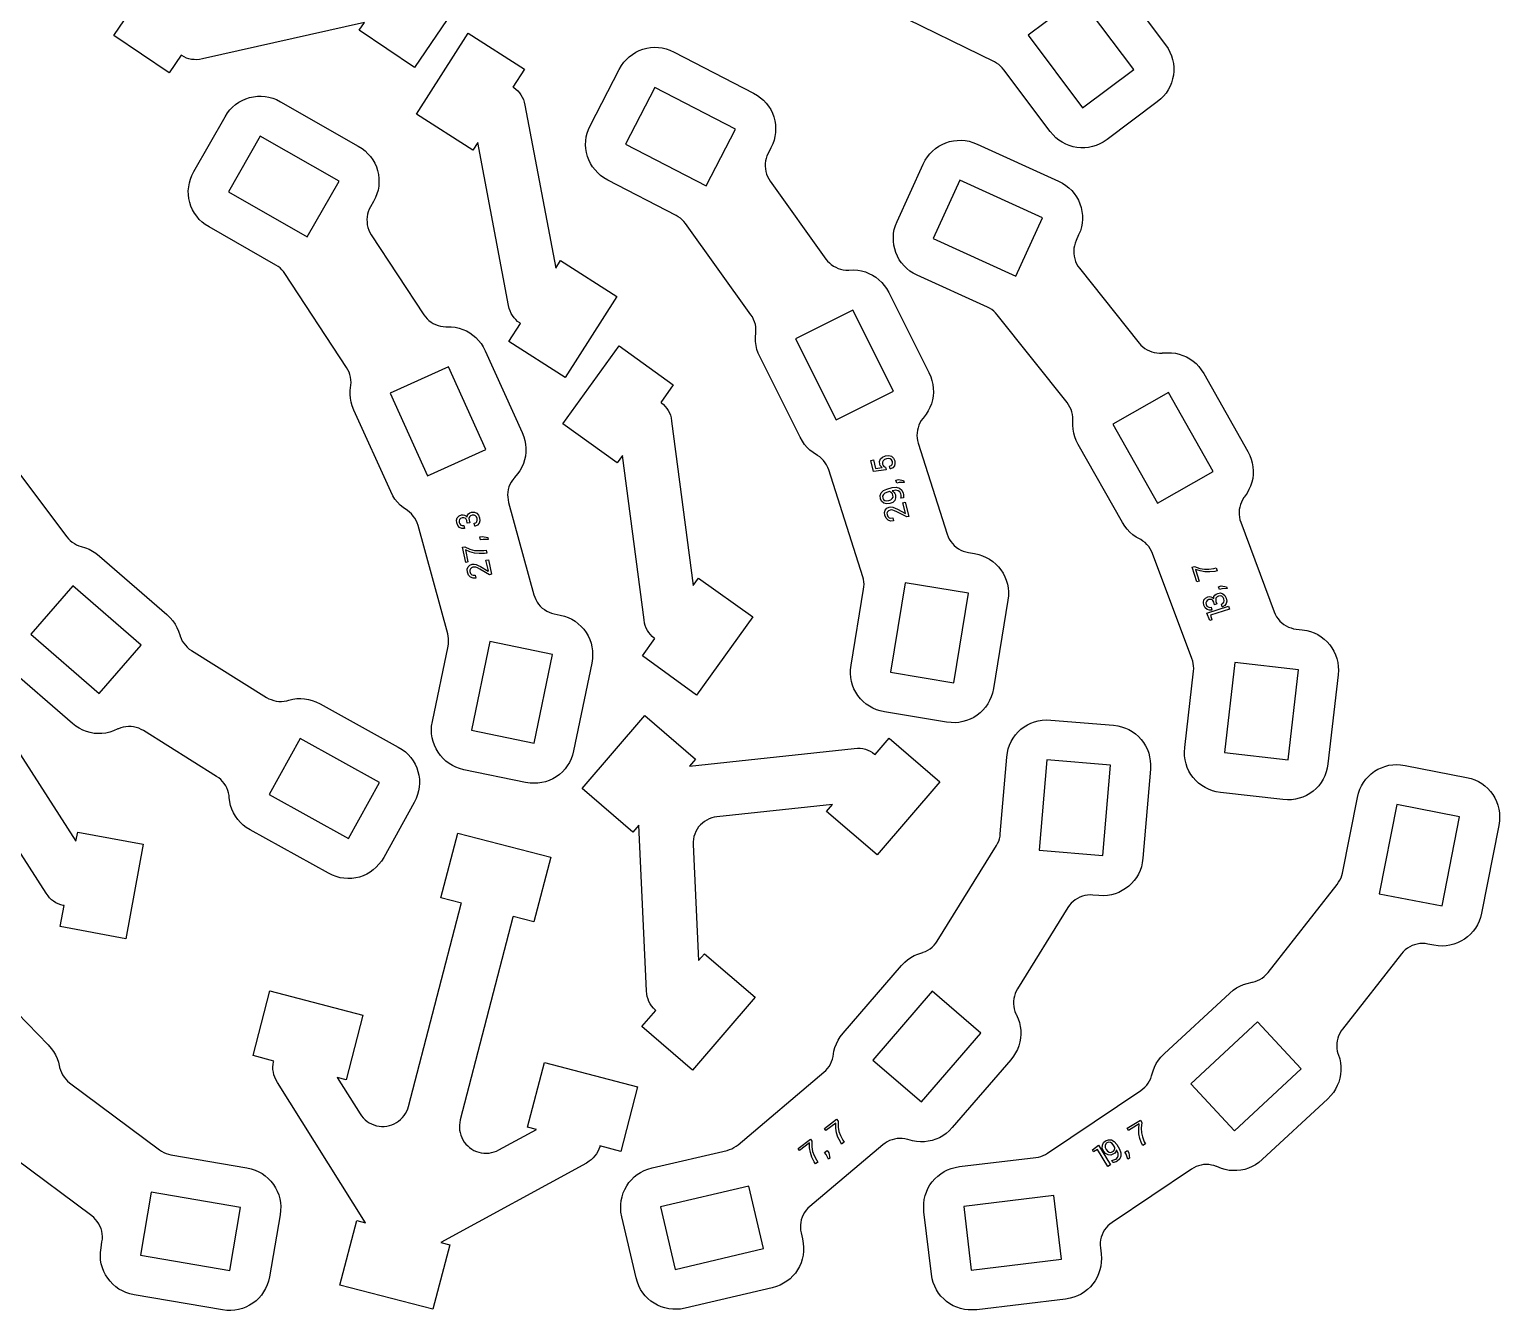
# Model space of a CAD drawing. Header units: millimetres. Extents: x 1 to 270, y 1 to 279.
# Drawn here: x 111.4 to 221.6, y 0.9 to 96.9 of the extents above; entities that cross this region are included whole.
import ezdxf

# ---------------------------------------------------------------- set-up
doc = ezdxf.new("R2010")
doc.units = ezdxf.units.MM

msp = doc.modelspace()

# ---------------------------------------------------------------- linework, layer by layer
at = {"color": 1}
for points in [[(136.16, 96.84), (136.54, 97.41), (124.42, 94.68), (124.18, 94.64), (123.99, 94.62), (123.79, 94.63), (123.59, 94.65), (123.4, 94.69), (123.22, 94.75), (123.04, 94.83), (122.87, 94.93), (122.82, 94.97), (121.92, 93.64), (117.78, 96.43), (121.81, 102.4)], [(192.53, 101.1), (196.55, 95.74), (196.75, 95.45), (196.89, 95.19), (197, 94.92), (197.09, 94.64), (197.15, 94.35), (197.18, 94.06), (197.18, 93.77), (197.15, 93.47), (197.09, 93.18), (197.01, 92.9), (196.9, 92.63), (196.76, 92.37), (196.6, 92.12), (196.42, 91.9), (196.21, 91.69), (195.94, 91.47), (192.18, 88.65), (191.9, 88.45), (191.64, 88.31), (191.37, 88.2), (191.09, 88.11), (190.8, 88.05), (190.51, 88.02), (190.21, 88.02), (189.92, 88.05), (189.63, 88.1), (189.35, 88.19), (189.08, 88.3), (188.82, 88.44), (188.57, 88.6), (188.34, 88.78), (188.13, 88.99), (187.91, 89.25), (184.45, 93.87), (184.33, 94.01), (184.2, 94.14), (184.06, 94.26), (183.9, 94.37), (183.74, 94.46), (176.19, 98.17)], [(144.33, 100.01), (140.3, 94.05), (136.16, 96.84)], [(190.34, 91.02), (194.18, 93.9), (190.1, 99.34), (186.26, 96.46), (190.34, 91.02)], [(151.24, 79.58), (155.46, 76.89), (151.58, 70.82), (147.37, 73.51), (148.23, 74.86), (148.18, 74.9), (148.02, 75.01), (147.88, 75.15), (147.75, 75.29), (147.63, 75.45), (147.54, 75.62), (147.45, 75.8), (147.39, 75.98), (147.33, 76.22), (145.03, 88.43), (144.66, 87.85), (140.45, 90.54), (144.32, 96.61), (148.54, 93.92), (147.67, 92.57), (147.73, 92.53), (147.88, 92.42), (148.03, 92.28), (148.16, 92.14), (148.27, 91.98), (148.37, 91.81), (148.45, 91.63), (148.52, 91.45), (148.57, 91.21), (150.88, 79), (151.24, 79.58)], [(160.48, 82.49), (160.35, 82.63), (160.21, 82.75), (160.06, 82.86), (159.89, 82.96), (154.77, 85.6), (154.48, 85.78), (154.24, 85.95), (154.02, 86.14), (153.82, 86.36), (153.64, 86.59), (153.48, 86.84), (153.35, 87.11), (153.25, 87.38), (153.18, 87.67), (153.13, 87.96), (153.11, 88.25), (153.12, 88.55), (153.16, 88.84), (153.23, 89.12), (153.32, 89.4), (153.47, 89.71), (155.63, 93.89), (155.8, 94.19), (155.97, 94.43), (156.17, 94.65), (156.38, 94.85), (156.62, 95.02), (156.87, 95.18), (157.13, 95.31), (157.41, 95.41), (157.69, 95.49), (157.98, 95.53), (158.28, 95.55), (158.57, 95.54), (158.86, 95.5), (159.15, 95.43), (159.43, 95.34), (159.74, 95.2), (165.69, 92.12), (165.99, 91.94), (166.22, 91.77), (166.45, 91.58), (166.65, 91.36), (166.82, 91.13), (166.98, 90.88), (167.11, 90.61), (167.21, 90.34), (167.29, 90.05), (167.33, 89.76), (167.35, 89.47), (167.34, 89.18), (167.3, 88.88), (167.23, 88.6), (167.14, 88.32), (167, 88.01), (166.79, 87.6), (166.7, 87.42), (166.64, 87.23), (166.59, 87.04), (166.57, 86.84), (166.56, 86.64), (166.58, 86.44), (166.61, 86.24), (166.67, 86.05), (166.74, 85.86), (166.83, 85.69), (166.94, 85.52), (171.12, 79.69), (171.24, 79.54), (171.38, 79.4), (171.52, 79.27), (171.68, 79.16), (171.85, 79.07), (172.03, 78.99), (172.22, 78.93), (172.41, 78.89), (172.6, 78.86), (172.79, 78.86), (172.83, 78.86), (173.2, 78.87), (173.5, 78.85), (173.79, 78.8), (174.07, 78.72), (174.34, 78.61), (174.61, 78.48), (174.86, 78.32), (175.09, 78.14), (175.3, 77.94), (175.49, 77.71), (175.66, 77.47), (175.83, 77.17), (178.83, 71.18), (178.97, 70.87), (179.06, 70.59), (179.13, 70.3), (179.16, 70.01), (179.17, 69.72), (179.15, 69.42), (179.1, 69.13), (179.02, 68.85), (178.91, 68.57), (178.78, 68.31), (178.62, 68.06), (178.39, 67.77), (178.37, 67.74), (178.26, 67.58), (178.16, 67.41), (178.08, 67.24), (178.02, 67.05), (177.97, 66.86), (177.95, 66.67), (177.94, 66.48), (177.95, 66.28), (177.99, 66.09), (178.04, 65.9), (180.21, 59.07), (180.28, 58.88), (180.36, 58.7), (180.47, 58.53), (180.59, 58.37), (180.73, 58.23), (180.88, 58.1), (181.04, 57.98), (181.22, 57.88), (181.4, 57.8), (181.59, 57.74), (181.79, 57.7), (182.24, 57.62), (182.57, 57.55), (182.85, 57.46), (183.12, 57.34), (183.38, 57.2), (183.62, 57.03), (183.84, 56.84), (184.05, 56.63), (184.23, 56.4), (184.39, 56.16), (184.53, 55.89), (184.63, 55.62), (184.71, 55.34), (184.77, 55.05), (184.79, 54.75), (184.79, 54.46), (184.75, 54.12), (183.66, 47.51), (183.59, 47.17), (183.5, 46.89), (183.38, 46.62), (183.24, 46.36), (183.07, 46.12), (182.88, 45.9), (182.67, 45.69), (182.44, 45.51), (182.19, 45.35), (181.93, 45.22), (181.65, 45.11), (181.37, 45.03), (181.08, 44.97), (180.79, 44.95), (180.49, 44.96), (180.15, 44.99), (175.51, 45.76), (175.18, 45.83), (174.9, 45.92), (174.63, 46.04), (174.37, 46.18), (174.13, 46.35), (173.9, 46.54), (173.7, 46.75), (173.52, 46.98), (173.36, 47.23), (173.22, 47.49), (173.12, 47.76), (173.03, 48.05), (172.98, 48.34), (172.96, 48.63), (172.96, 48.92), (173, 49.26), (173.94, 54.95), (173.96, 55.14), (173.97, 55.33), (173.95, 55.51), (173.92, 55.7), (173.87, 55.88), (171.33, 63.9), (171.26, 64.08), (171.17, 64.26), (171.06, 64.43), (170.94, 64.59), (170.81, 64.73), (170.65, 64.87), (170.49, 64.98), (170.15, 65.19), (169.92, 65.37), (169.71, 65.58), (169.52, 65.8), (169.35, 66.04), (169.18, 66.34), (166.18, 72.33), (166.04, 72.64), (165.95, 72.92), (165.88, 73.21), (165.85, 73.5), (165.84, 73.8), (165.87, 74.18), (165.87, 74.2), (165.87, 74.4), (165.86, 74.6), (165.83, 74.79), (165.77, 74.99), (165.7, 75.17), (165.61, 75.35), (165.5, 75.51), (160.6, 82.35), (160.48, 82.49)], [(162.15, 85.17), (164.35, 89.43), (158.31, 92.55), (156.11, 88.29), (162.15, 85.17)], [(142.83, 50.87), (142.85, 51.06), (142.84, 51.25), (142.82, 51.43), (142.78, 51.62), (140.56, 59.73), (140.5, 59.92), (140.42, 60.1), (140.32, 60.27), (140.2, 60.43), (140.07, 60.59), (139.93, 60.72), (139.77, 60.84), (139.44, 61.07), (139.22, 61.26), (139.01, 61.47), (138.83, 61.7), (138.67, 61.95), (138.52, 62.26), (135.76, 68.36), (135.63, 68.68), (135.55, 68.97), (135.5, 69.26), (135.48, 69.55), (135.48, 69.84), (135.53, 70.23), (135.53, 70.25), (135.54, 70.44), (135.53, 70.64), (135.51, 70.84), (135.46, 71.03), (135.4, 71.22), (135.31, 71.4), (135.21, 71.57), (130.59, 78.6), (130.48, 78.75), (130.36, 78.89), (130.22, 79.02), (130.07, 79.14), (129.91, 79.24), (124.91, 82.09), (124.62, 82.28), (124.39, 82.46), (124.17, 82.66), (123.98, 82.89), (123.81, 83.13), (123.67, 83.38), (123.55, 83.65), (123.46, 83.93), (123.4, 84.22), (123.36, 84.51), (123.35, 84.81), (123.38, 85.1), (123.43, 85.39), (123.51, 85.67), (123.61, 85.95), (123.77, 86.25), (126.1, 90.34), (126.28, 90.63), (126.47, 90.86), (126.67, 91.07), (126.89, 91.26), (127.13, 91.43), (127.39, 91.57), (127.66, 91.69), (127.94, 91.78), (128.23, 91.85), (128.52, 91.88), (128.81, 91.89), (129.1, 91.87), (129.39, 91.82), (129.68, 91.74), (129.95, 91.63), (130.26, 91.47), (136.08, 88.15), (136.37, 87.97), (136.6, 87.79), (136.81, 87.58), (137, 87.36), (137.17, 87.12), (137.32, 86.86), (137.44, 86.59), (137.53, 86.31), (137.59, 86.03), (137.63, 85.73), (137.63, 85.44), (137.61, 85.15), (137.56, 84.86), (137.48, 84.57), (137.37, 84.3), (137.22, 83.99), (136.99, 83.6), (136.9, 83.42), (136.83, 83.23), (136.78, 83.04), (136.74, 82.84), (136.73, 82.64), (136.74, 82.44), (136.76, 82.25), (136.81, 82.05), (136.87, 81.86), (136.96, 81.68), (137.06, 81.51), (141, 75.52), (141.11, 75.36), (141.24, 75.21), (141.38, 75.08), (141.54, 74.96), (141.7, 74.86), (141.88, 74.78), (142.06, 74.71), (142.25, 74.66), (142.44, 74.63), (142.64, 74.62), (142.68, 74.62), (143.05, 74.61), (143.34, 74.58), (143.63, 74.51), (143.91, 74.42), (144.18, 74.31), (144.43, 74.16), (144.67, 73.99), (144.9, 73.8), (145.1, 73.59), (145.29, 73.36), (145.44, 73.11), (145.6, 72.81), (148.36, 66.7), (148.48, 66.38), (148.56, 66.1), (148.62, 65.81), (148.64, 65.52), (148.64, 65.22), (148.6, 64.93), (148.54, 64.64), (148.45, 64.36), (148.33, 64.09), (148.19, 63.83), (148.02, 63.59), (147.78, 63.31), (147.75, 63.28), (147.63, 63.13), (147.53, 62.96), (147.44, 62.79), (147.37, 62.61), (147.32, 62.42), (147.29, 62.23), (147.27, 62.03), (147.28, 61.84), (147.3, 61.65), (147.34, 61.46), (149.23, 54.54), (149.3, 54.35), (149.38, 54.17), (149.48, 53.99), (149.59, 53.83), (149.72, 53.68), (149.87, 53.54), (150.03, 53.42), (150.2, 53.31), (150.38, 53.23), (150.56, 53.16), (150.76, 53.11), (151.2, 53.01), (151.54, 52.93), (151.81, 52.83), (152.08, 52.7), (152.33, 52.55), (152.56, 52.37), (152.78, 52.17), (152.98, 51.95), (153.15, 51.71), (153.3, 51.46), (153.42, 51.19), (153.52, 50.91), (153.59, 50.63), (153.63, 50.34), (153.64, 50.04), (153.62, 49.75), (153.57, 49.41), (152.21, 42.85), (152.13, 42.52), (152.02, 42.24), (151.9, 41.97), (151.74, 41.72), (151.57, 41.49), (151.37, 41.27), (151.15, 41.08), (150.91, 40.9), (150.66, 40.75), (150.39, 40.63), (150.11, 40.53), (149.83, 40.46), (149.53, 40.42), (149.24, 40.41), (148.95, 40.43), (148.61, 40.48), (144, 41.43), (143.67, 41.52), (143.39, 41.62), (143.13, 41.75), (142.88, 41.9), (142.64, 42.08), (142.43, 42.28), (142.23, 42.5), (142.06, 42.74), (141.91, 42.99), (141.79, 43.26), (141.69, 43.53), (141.62, 43.82), (141.58, 44.11), (141.57, 44.41), (141.58, 44.7), (141.64, 45.04), (142.81, 50.68), (142.83, 50.87)], [(132.26, 81.35), (134.64, 85.52), (128.73, 88.89), (126.35, 84.72), (132.26, 81.35)], [(196.71, 72.67), (197.01, 72.67), (197.3, 72.63), (197.58, 72.56), (197.86, 72.47), (198.13, 72.35), (198.39, 72.21), (198.63, 72.04), (198.85, 71.85), (199.05, 71.63), (199.24, 71.4), (199.42, 71.11), (202.72, 65.28), (202.88, 64.97), (202.98, 64.7), (203.06, 64.42), (203.11, 64.13), (203.13, 63.83), (203.13, 63.54), (203.09, 63.25), (203.03, 62.96), (202.93, 62.68), (202.81, 62.41), (202.67, 62.16), (202.46, 61.85), (202.43, 61.82), (202.33, 61.66), (202.24, 61.48), (202.17, 61.3), (202.12, 61.11), (202.08, 60.92), (202.07, 60.73), (202.07, 60.54), (202.09, 60.34), (202.13, 60.15), (202.19, 59.97), (204.7, 53.25), (204.78, 53.07), (204.88, 52.89), (204.99, 52.73), (205.12, 52.57), (205.27, 52.44), (205.43, 52.31), (205.6, 52.21), (205.77, 52.12), (205.96, 52.05), (206.15, 51.99), (206.35, 51.96), (206.8, 51.91), (207.14, 51.86), (207.43, 51.78), (207.7, 51.68), (207.97, 51.55), (208.22, 51.39), (208.45, 51.21), (208.67, 51.01), (208.86, 50.79), (209.03, 50.55), (209.18, 50.3), (209.3, 50.03), (209.4, 49.75), (209.46, 49.47), (209.5, 49.17), (209.51, 48.88), (209.49, 48.54), (208.73, 41.88), (208.68, 41.54), (208.6, 41.26), (208.5, 40.98), (208.37, 40.72), (208.22, 40.47), (208.04, 40.23), (207.84, 40.02), (207.62, 39.82), (207.38, 39.65), (207.12, 39.5), (206.85, 39.38), (206.58, 39.29), (206.29, 39.22), (206, 39.18), (205.7, 39.17), (205.36, 39.19), (200.69, 39.72), (200.35, 39.78), (200.07, 39.85), (199.79, 39.96), (199.53, 40.09), (199.28, 40.24), (199.04, 40.42), (198.83, 40.62), (198.63, 40.84), (198.46, 41.08), (198.31, 41.33), (198.19, 41.6), (198.1, 41.88), (198.03, 42.17), (197.99, 42.46), (197.98, 42.75), (198, 43.1), (198.65, 48.82), (198.67, 49.01), (198.66, 49.2), (198.64, 49.39), (198.6, 49.57), (198.54, 49.75), (195.59, 57.62), (195.51, 57.81), (195.42, 57.98), (195.3, 58.15), (195.17, 58.3), (195.03, 58.44), (194.87, 58.56), (194.7, 58.67), (194.35, 58.86), (194.12, 59.03), (193.89, 59.22), (193.69, 59.44), (193.51, 59.67), (193.33, 59.96), (190.02, 65.79), (189.87, 66.1), (189.76, 66.37), (189.68, 66.65), (189.63, 66.94), (189.61, 67.24), (189.62, 67.62), (189.62, 67.64), (189.62, 67.84), (189.59, 68.04), (189.55, 68.23), (189.48, 68.42), (189.4, 68.6), (189.3, 68.77), (189.19, 68.93), (183.95, 75.51), (183.82, 75.65), (183.69, 75.78), (183.54, 75.9), (183.38, 76), (183.21, 76.08), (177.96, 78.47), (177.66, 78.63), (177.41, 78.79), (177.18, 78.97), (176.97, 79.18), (176.78, 79.4), (176.61, 79.64), (176.47, 79.9), (176.36, 80.17), (176.27, 80.45), (176.2, 80.74), (176.17, 81.03), (176.17, 81.32), (176.19, 81.62), (176.24, 81.91), (176.33, 82.19), (176.45, 82.51), (178.4, 86.79), (178.56, 87.09), (178.72, 87.34), (178.9, 87.57), (179.11, 87.78), (179.33, 87.97), (179.57, 88.14), (179.83, 88.28), (180.1, 88.4), (180.38, 88.49), (180.67, 88.55), (180.96, 88.58), (181.25, 88.59), (181.55, 88.56), (181.84, 88.51), (182.12, 88.43), (182.44, 88.3), (188.54, 85.52), (188.84, 85.37), (189.09, 85.21), (189.32, 85.02), (189.53, 84.82), (189.72, 84.59), (189.89, 84.35), (190.03, 84.09), (190.15, 83.82), (190.24, 83.54), (190.3, 83.26), (190.33, 82.96), (190.34, 82.67), (190.31, 82.38), (190.26, 82.09), (190.18, 81.81), (190.05, 81.49), (189.86, 81.07), (189.79, 80.89), (189.73, 80.69), (189.7, 80.5), (189.68, 80.3), (189.69, 80.1), (189.71, 79.9), (189.76, 79.7), (189.82, 79.51), (189.9, 79.33), (190, 79.16), (190.12, 79), (194.59, 73.39), (194.72, 73.24), (194.86, 73.11), (195.01, 72.99), (195.18, 72.89), (195.35, 72.8), (195.53, 72.73), (195.72, 72.68), (195.91, 72.65), (196.11, 72.64), (196.3, 72.64), (196.34, 72.65), (196.71, 72.67)], [(187.34, 82.77), (181.15, 85.59), (179.16, 81.22), (185.35, 78.4), (187.34, 82.77)], [(171.88, 67.64), (176.17, 69.79), (173.13, 75.87), (168.84, 73.72), (171.88, 67.64)], [(161.58, 55.79), (165.64, 52.87), (161.43, 47.02), (157.37, 49.95), (158.31, 51.25), (158.26, 51.28), (158.11, 51.41), (157.97, 51.55), (157.85, 51.7), (157.75, 51.87), (157.66, 52.04), (157.58, 52.23), (157.53, 52.41), (157.49, 52.65), (155.87, 64.97), (155.47, 64.41), (151.41, 67.34), (155.62, 73.18), (159.68, 70.26), (158.74, 68.95), (158.79, 68.92), (158.94, 68.79), (159.08, 68.65), (159.2, 68.5), (159.3, 68.33), (159.39, 68.16), (159.47, 67.98), (159.52, 67.79), (159.56, 67.55), (161.18, 55.23), (161.58, 55.79)], [(141.27, 63.45), (145.64, 65.42), (142.85, 71.62), (138.47, 69.64), (141.27, 63.45)], [(195.96, 61.39), (200.14, 63.76), (196.78, 69.68), (192.61, 67.31), (195.96, 61.39)], [(110.17, 64.29), (114.26, 58.87), (114.38, 58.72), (114.51, 58.59), (114.65, 58.47), (114.81, 58.37), (114.97, 58.28), (115.14, 58.2), (115.32, 58.14), (115.64, 58.05), (115.91, 57.95), (116.17, 57.81), (116.42, 57.66), (116.69, 57.44), (121.75, 53.05), (122, 52.81), (122.19, 52.59), (122.36, 52.34), (122.5, 52.09), (122.62, 51.82), (122.74, 51.45), (122.74, 51.43), (122.82, 51.25), (122.9, 51.07), (123.01, 50.9), (123.13, 50.75), (123.27, 50.6), (123.42, 50.47), (123.59, 50.36), (129.21, 46.85), (129.38, 46.75), (129.56, 46.68), (129.75, 46.62), (129.94, 46.57), (130.13, 46.55), (130.33, 46.55), (130.53, 46.56), (130.72, 46.6), (130.89, 46.65), (131.19, 46.72), (131.48, 46.76), (131.77, 46.77), (132.06, 46.75), (132.35, 46.7), (132.64, 46.62), (132.91, 46.52), (133.22, 46.37), (139.08, 43.12), (139.38, 42.94), (139.61, 42.76), (139.82, 42.56), (140.02, 42.34), (140.19, 42.1), (140.34, 41.84), (140.46, 41.58), (140.55, 41.3), (140.62, 41.01), (140.66, 40.72), (140.67, 40.43), (140.65, 40.13), (140.6, 39.84), (140.53, 39.56), (140.42, 39.28), (140.27, 38.97), (137.99, 34.86), (137.81, 34.57), (137.63, 34.34), (137.43, 34.12), (137.21, 33.93), (136.97, 33.76), (136.72, 33.61), (136.45, 33.49), (136.17, 33.39), (135.89, 33.32), (135.59, 33.29), (135.3, 33.28), (135.01, 33.3), (134.72, 33.34), (134.43, 33.42), (134.16, 33.52), (133.85, 33.67), (127.99, 36.92), (127.69, 37.1), (127.46, 37.28), (127.25, 37.48), (127.05, 37.7), (126.88, 37.94), (126.73, 38.2), (126.61, 38.47), (126.52, 38.74), (126.45, 39.03), (126.41, 39.34), (126.4, 39.5), (126.36, 39.69), (126.31, 39.88), (126.23, 40.06), (126.15, 40.23), (126.04, 40.4), (125.92, 40.55), (125.78, 40.69), (125.63, 40.82), (125.47, 40.93), (119.98, 44.36), (119.81, 44.45), (119.63, 44.53), (119.44, 44.59), (119.25, 44.63), (119.06, 44.66), (118.87, 44.66), (118.67, 44.65), (118.48, 44.61), (118.29, 44.56), (118.11, 44.49), (118.08, 44.48), (117.74, 44.33), (117.46, 44.24), (117.17, 44.17), (116.88, 44.14), (116.58, 44.13), (116.29, 44.15), (116, 44.21), (115.72, 44.29), (115.44, 44.39), (115.18, 44.53), (114.93, 44.68), (114.66, 44.9), (109.61, 49.29)], [(114.69, 55.21), (111.54, 51.59), (116.67, 47.13), (119.82, 50.75), (114.69, 55.21)], [(180.69, 47.95), (181.8, 54.66), (177.06, 55.44), (175.95, 48.73), (180.69, 47.95)], [(149.26, 43.41), (150.64, 50.07), (145.94, 51.04), (144.56, 44.38), (149.26, 43.41)], [(200.98, 42.71), (205.75, 42.17), (206.51, 48.92), (201.75, 49.47), (200.98, 42.71)], [(108.21, 46.52), (114.93, 36.08), (115.06, 36.75)], [(152.86, 40.01), (157.55, 45.48), (161.34, 42.22), (160.9, 41.7), (173.24, 43.03), (173.49, 43.04), (173.68, 43.04), (173.88, 43.01), (174.07, 42.96), (174.25, 42.9), (174.43, 42.82), (174.6, 42.72), (174.76, 42.6), (174.81, 42.56), (175.85, 43.78), (179.65, 40.52), (174.96, 35.06), (171.16, 38.31), (171.61, 38.83), (162.95, 37.9), (162.75, 37.87), (162.56, 37.82), (162.37, 37.75), (162.19, 37.66), (162.02, 37.55), (161.86, 37.43), (161.72, 37.29), (161.58, 37.14), (161.47, 36.97), (161.37, 36.8), (161.29, 36.61), (161.23, 36.42), (161.19, 36.22), (161.17, 36.02), (161.17, 35.82), (161.57, 27.13), (162.01, 27.64), (165.81, 24.39), (161.12, 18.92), (157.33, 22.18), (158.37, 23.4), (158.32, 23.44), (158.19, 23.57), (158.06, 23.73), (157.95, 23.89), (157.86, 24.06), (157.79, 24.24), (157.73, 24.43), (157.69, 24.62), (157.67, 24.87), (157.1, 37.27), (156.65, 36.76), (152.86, 40.01)], [(192.99, 44.71), (193.27, 44.65), (193.55, 44.55), (193.82, 44.43), (194.07, 44.28), (194.31, 44.11), (194.53, 43.92), (194.73, 43.7), (194.91, 43.47), (195.07, 43.22), (195.2, 42.95), (195.3, 42.68), (195.37, 42.39), (195.42, 42.1), (195.44, 41.81), (195.43, 41.47), (194.87, 34.79), (194.82, 34.45), (194.75, 34.16), (194.66, 33.88), (194.54, 33.61), (194.39, 33.36), (194.22, 33.12), (194.02, 32.9), (193.81, 32.7), (193.57, 32.52), (193.32, 32.37), (193.06, 32.24), (192.78, 32.13), (192.5, 32.06), (192.21, 32.01), (191.92, 31.99), (191.57, 32), (191.12, 32.04), (190.92, 32.05), (190.72, 32.04), (190.52, 32), (190.33, 31.95), (190.14, 31.88), (189.96, 31.79), (189.8, 31.68), (189.64, 31.56), (189.49, 31.42), (189.36, 31.27), (189.25, 31.1), (185.47, 25.01), (185.38, 24.84), (185.3, 24.66), (185.24, 24.47), (185.2, 24.28), (185.18, 24.09), (185.17, 23.9), (185.19, 23.7), (185.22, 23.51), (185.28, 23.32), (185.35, 23.14), (185.36, 23.11), (185.51, 22.77), (185.61, 22.49), (185.67, 22.2), (185.71, 21.91), (185.71, 21.61), (185.69, 21.32), (185.64, 21.03), (185.56, 20.75), (185.46, 20.47), (185.32, 20.21), (185.17, 19.96), (184.96, 19.69), (180.58, 14.62), (180.34, 14.37), (180.12, 14.18), (179.87, 14.01), (179.62, 13.86), (179.35, 13.75), (179.07, 13.65), (178.78, 13.59), (178.49, 13.55), (178.2, 13.55), (177.9, 13.57), (177.61, 13.62), (177.26, 13.72), (177.22, 13.73), (177.03, 13.77), (176.84, 13.8), (176.64, 13.8), (176.45, 13.79), (176.26, 13.76), (176.07, 13.71), (175.89, 13.64), (175.71, 13.55), (175.55, 13.45), (175.39, 13.33), (169.91, 8.71), (169.77, 8.57), (169.63, 8.42), (169.52, 8.26), (169.42, 8.08), (169.34, 7.9), (169.27, 7.71), (169.23, 7.51), (169.21, 7.32), (169.2, 7.12), (169.22, 6.92), (169.25, 6.72), (169.36, 6.28), (169.42, 5.94), (169.44, 5.65), (169.44, 5.35), (169.41, 5.06), (169.34, 4.77), (169.26, 4.49), (169.14, 4.22), (169, 3.97), (168.83, 3.72), (168.64, 3.5), (168.43, 3.29), (168.2, 3.11), (167.95, 2.95), (167.69, 2.82), (167.42, 2.71), (167.09, 2.61), (160.56, 1.08), (160.22, 1.02), (159.93, 1), (159.64, 1), (159.34, 1.04), (159.06, 1.1), (158.78, 1.19), (158.51, 1.3), (158.25, 1.45), (158.01, 1.61), (157.78, 1.8), (157.58, 2.01), (157.39, 2.24), (157.23, 2.49), (157.1, 2.75), (156.99, 3.03), (156.9, 3.36), (155.82, 7.93), (155.76, 8.27), (155.74, 8.57), (155.74, 8.86), (155.77, 9.15), (155.84, 9.44), (155.93, 9.72), (156.04, 9.99), (156.19, 10.25), (156.35, 10.49), (156.54, 10.71), (156.75, 10.92), (156.98, 11.1), (157.23, 11.26), (157.49, 11.4), (157.77, 11.5), (158.1, 11.6), (163.71, 12.91), (163.89, 12.97), (164.06, 13.03), (164.23, 13.12), (164.39, 13.22), (164.54, 13.33), (170.97, 18.76), (171.11, 18.89), (171.24, 19.04), (171.36, 19.2), (171.46, 19.38), (171.54, 19.56), (171.6, 19.75), (171.65, 19.94), (171.72, 20.34), (171.79, 20.62), (171.9, 20.9), (172.03, 21.16), (172.19, 21.41), (172.4, 21.68), (176.78, 26.75), (177.02, 27), (177.24, 27.19), (177.48, 27.36), (177.74, 27.5), (178.01, 27.62), (178.37, 27.74), (178.39, 27.75), (178.58, 27.82), (178.75, 27.91), (178.92, 28.02), (179.08, 28.14), (179.22, 28.28), (179.35, 28.43), (179.46, 28.59), (183.89, 35.74), (183.98, 35.91), (184.06, 36.08), (184.12, 36.26), (184.16, 36.44), (184.18, 36.63), (184.67, 42.37), (184.71, 42.71), (184.78, 43), (184.87, 43.28), (185, 43.54), (185.14, 43.8), (185.32, 44.04), (185.51, 44.26), (185.73, 44.46), (185.96, 44.64), (186.21, 44.79), (186.47, 44.92), (186.75, 45.02), (187.03, 45.1), (187.32, 45.15), (187.62, 45.17), (187.96, 45.15), (192.65, 44.76), (192.99, 44.71)], [(131.73, 43.77), (129.4, 39.57), (135.35, 36.27), (137.67, 40.47), (131.73, 43.77)], [(115.06, 36.75), (119.97, 35.84), (118.66, 28.76), (113.75, 29.67), (114.04, 31.25), (113.98, 31.26), (113.79, 31.31), (113.6, 31.38), (113.43, 31.46), (113.26, 31.57), (113.11, 31.69), (112.96, 31.82), (112.84, 31.97), (112.69, 32.17), (105.97, 42.61)], [(191.87, 34.99), (192.44, 41.77), (187.66, 42.17), (187.09, 35.39), (191.87, 34.99)], [(187.04, 12.41), (187.22, 12.46), (187.39, 12.53), (187.56, 12.61), (187.72, 12.71), (194.71, 17.39), (194.87, 17.51), (195.02, 17.64), (195.15, 17.79), (195.27, 17.95), (195.37, 18.12), (195.45, 18.3), (195.52, 18.49), (195.63, 18.88), (195.74, 19.15), (195.87, 19.41), (196.03, 19.66), (196.22, 19.89), (196.46, 20.13), (201.37, 24.69), (201.63, 24.91), (201.87, 25.08), (202.13, 25.22), (202.4, 25.34), (202.68, 25.42), (203.06, 25.5), (203.08, 25.51), (203.27, 25.56), (203.46, 25.63), (203.63, 25.72), (203.8, 25.82), (203.96, 25.94), (204.11, 26.08), (204.24, 26.23), (209.42, 32.84), (209.53, 33), (209.63, 33.16), (209.71, 33.33), (209.77, 33.51), (209.81, 33.69), (210.93, 39.35), (211.01, 39.68), (211.11, 39.96), (211.23, 40.22), (211.38, 40.48), (211.56, 40.71), (211.76, 40.93), (211.97, 41.13), (212.21, 41.31), (212.46, 41.46), (212.73, 41.58), (213, 41.68), (213.29, 41.76), (213.58, 41.8), (213.87, 41.81), (214.17, 41.8), (214.51, 41.75), (219.12, 40.84), (219.45, 40.76), (219.73, 40.66), (220, 40.54), (220.25, 40.39), (220.49, 40.21), (220.7, 40.01), (220.9, 39.8), (221.08, 39.56), (221.23, 39.31), (221.36, 39.04), (221.46, 38.77), (221.53, 38.48), (221.57, 38.19), (221.59, 37.9), (221.57, 37.6), (221.52, 37.26), (220.23, 30.69), (220.15, 30.35), (220.05, 30.08), (219.92, 29.81), (219.77, 29.56), (219.6, 29.32), (219.4, 29.1), (219.18, 28.9), (218.95, 28.73), (218.69, 28.58), (218.43, 28.45), (218.15, 28.35), (217.87, 28.28), (217.58, 28.24), (217.28, 28.22), (216.99, 28.23), (216.65, 28.28), (216.2, 28.37), (216, 28.4), (215.8, 28.41), (215.6, 28.4), (215.41, 28.37), (215.21, 28.32), (215.03, 28.25), (214.85, 28.16), (214.68, 28.05), (214.52, 27.93), (214.37, 27.79), (214.24, 27.64), (209.82, 22), (209.7, 21.84), (209.61, 21.67), (209.53, 21.5), (209.46, 21.31), (209.42, 21.12), (209.4, 20.93), (209.39, 20.73), (209.4, 20.54), (209.43, 20.35), (209.48, 20.16), (209.5, 20.12), (209.61, 19.77), (209.67, 19.48), (209.7, 19.19), (209.7, 18.9), (209.68, 18.6), (209.63, 18.31), (209.54, 18.03), (209.43, 17.76), (209.3, 17.5), (209.14, 17.25), (208.95, 17.02), (208.71, 16.77), (203.8, 12.22), (203.54, 12), (203.3, 11.83), (203.04, 11.69), (202.77, 11.57), (202.49, 11.48), (202.2, 11.42), (201.91, 11.39), (201.61, 11.39), (201.32, 11.41), (201.03, 11.47), (200.75, 11.55), (200.4, 11.69), (200.37, 11.7), (200.18, 11.77), (200, 11.81), (199.8, 11.84), (199.61, 11.85), (199.41, 11.84), (199.22, 11.81), (199.03, 11.76), (198.85, 11.69), (198.68, 11.61), (198.51, 11.51), (192.55, 7.51), (192.39, 7.39), (192.24, 7.26), (192.11, 7.11), (191.99, 6.95), (191.89, 6.78), (191.81, 6.59), (191.74, 6.41), (191.7, 6.21), (191.67, 6.01), (191.67, 5.81), (191.68, 5.61), (191.73, 5.16), (191.76, 4.82), (191.75, 4.53), (191.71, 4.23), (191.65, 3.95), (191.55, 3.67), (191.43, 3.4), (191.29, 3.14), (191.12, 2.9), (190.93, 2.68), (190.71, 2.48), (190.48, 2.3), (190.23, 2.14), (189.97, 2.01), (189.69, 1.91), (189.41, 1.83), (189.07, 1.77), (182.42, 0.97), (182.07, 0.95), (181.78, 0.95), (181.49, 0.99), (181.2, 1.06), (180.92, 1.15), (180.65, 1.27), (180.4, 1.41), (180.16, 1.58), (179.94, 1.78), (179.73, 1.99), (179.55, 2.22), (179.4, 2.47), (179.27, 2.74), (179.16, 3.01), (179.08, 3.29), (179.03, 3.63), (178.46, 8.3), (178.44, 8.64), (178.45, 8.94), (178.48, 9.23), (178.55, 9.52), (178.64, 9.79), (178.76, 10.06), (178.91, 10.32), (179.08, 10.56), (179.27, 10.78), (179.49, 10.98), (179.72, 11.16), (179.97, 11.32), (180.23, 11.45), (180.5, 11.56), (180.79, 11.63), (181.13, 11.69), (186.85, 12.38), (187.04, 12.41)], [(217.28, 31.22), (218.59, 37.89), (213.88, 38.82), (212.57, 32.14), (217.28, 31.22)], [(135.97, 7.65), (136.63, 7.48), (130.02, 17.99), (129.9, 18.21), (129.82, 18.39), (129.76, 18.57), (129.72, 18.76), (129.69, 18.96), (129.69, 19.16), (129.7, 19.35), (129.74, 19.54), (129.75, 19.6), (128.2, 20.01), (129.46, 24.85), (136.43, 23.03), (135.17, 18.19), (134.51, 18.36), (136.22, 15.64), (136.33, 15.49), (136.46, 15.34), (136.6, 15.2), (136.75, 15.08), (136.91, 14.98), (137.08, 14.89), (137.26, 14.82), (137.45, 14.76), (137.64, 14.73), (137.83, 14.71), (138.02, 14.71), (138.22, 14.73), (138.41, 14.77), (138.59, 14.83), (138.77, 14.9), (138.94, 14.99), (139.1, 15.1), (139.25, 15.22), (139.39, 15.36), (139.51, 15.51), (139.62, 15.67), (139.71, 15.84), (139.79, 16.02), (139.85, 16.2), (143.8, 31.39), (143.82, 31.44), (142.27, 31.84), (143.53, 36.68), (150.5, 34.87), (149.24, 30.03), (147.68, 30.43), (147.67, 30.38), (143.72, 15.2), (143.68, 15.01), (143.66, 14.81), (143.66, 14.62), (143.67, 14.43), (143.71, 14.24), (143.76, 14.05), (143.83, 13.87), (143.92, 13.7), (144.02, 13.53), (144.14, 13.38), (144.28, 13.24), (144.42, 13.12), (144.58, 13), (144.75, 12.91), (144.93, 12.83), (145.11, 12.77), (145.3, 12.72), (145.49, 12.7), (145.69, 12.69), (145.88, 12.71), (146.07, 12.74), (146.26, 12.79), (146.44, 12.85), (146.61, 12.94), (149.43, 14.48), (148.77, 14.65), (150.03, 19.49), (157, 17.67), (155.74, 12.83), (154.19, 13.24), (154.17, 13.18), (154.11, 12.99), (154.03, 12.82), (153.93, 12.65), (153.81, 12.49), (153.68, 12.34), (153.54, 12.21), (153.38, 12.09), (153.17, 11.96), (142.27, 6.01), (142.93, 5.84), (141.67, 1), (134.71, 2.81), (135.97, 7.65)], [(108.18, 25.61), (112.85, 20.81), (113.08, 20.55), (113.25, 20.31), (113.4, 20.06), (113.52, 19.79), (113.62, 19.51), (113.71, 19.14), (113.71, 19.12), (113.77, 18.92), (113.84, 18.74), (113.93, 18.56), (114.04, 18.4), (114.17, 18.24), (114.31, 18.1), (114.46, 17.98), (121.2, 12.94), (121.35, 12.84), (121.52, 12.75), (121.69, 12.67), (121.87, 12.62), (122.05, 12.58), (127.73, 11.6), (128.07, 11.52), (128.35, 11.43), (128.62, 11.31), (128.87, 11.17), (129.11, 11), (129.34, 10.81), (129.54, 10.59), (129.72, 10.36), (129.88, 10.11), (130.01, 9.85), (130.12, 9.58), (130.2, 9.29), (130.25, 9), (130.27, 8.71), (130.26, 8.41), (130.22, 8.07), (129.42, 3.44), (129.35, 3.11)], [(174.64, 19.68), (178.27, 16.54), (182.72, 21.69), (179.08, 24.83), (174.64, 19.68)], [(198.46, 17.9), (201.73, 14.38), (206.71, 19.01), (203.44, 22.53), (198.46, 17.9)], [(129.35, 3.11), (129.25, 2.83), (129.14, 2.56), (128.99, 2.3), (128.82, 2.06), (128.63, 1.84), (128.42, 1.63), (128.19, 1.45), (127.94, 1.3), (127.67, 1.16), (127.4, 1.06), (127.12, 0.98), (126.83, 0.93), (126.53, 0.91), (126.24, 0.91), (125.9, 0.95), (119.29, 2.09), (118.96, 2.17), (118.68, 2.26), (118.41, 2.38), (118.15, 2.52), (117.91, 2.69), (117.69, 2.88), (117.49, 3.1), (117.31, 3.33), (117.15, 3.58), (117.02, 3.84), (116.91, 4.11), (116.83, 4.4), (116.78, 4.69), (116.76, 4.98), (116.77, 5.27), (116.81, 5.61), (116.88, 6.06), (116.91, 6.26), (116.91, 6.46), (116.9, 6.66), (116.86, 6.86), (116.81, 7.05), (116.73, 7.24), (116.64, 7.41), (116.53, 7.58), (116.4, 7.74), (116.26, 7.88), (116.11, 8.01), (110.36, 12.3)], [(158.73, 8.67), (159.83, 3.99), (166.45, 5.55), (165.35, 10.22), (158.73, 8.67)], [(119.76, 5.06), (126.46, 3.9), (127.27, 8.63), (120.57, 9.79), (119.76, 5.06)], [(181.44, 8.71), (182.01, 3.94), (188.76, 4.75), (188.19, 9.52), (181.44, 8.71)]]:
    msp.add_lwpolyline(points, dxfattribs=at)
at = {"color": 0}
for points in [[(174.48, 64.59), (174.67, 64.64), (174.84, 64), (175.32, 64.07), (175.27, 64.12), (175.22, 64.17), (175.19, 64.23), (175.16, 64.31), (175.14, 64.52), (175.21, 64.71), (175.36, 64.85), (175.58, 64.94), (175.82, 64.97), (176.02, 64.92), (176.17, 64.78), (176.27, 64.57), (176.29, 64.37), (176.25, 64.19), (176.13, 64.05), (175.95, 63.97), (175.94, 63.97), (175.89, 64.17), (176, 64.22), (176.07, 64.3), (176.11, 64.4), (176.1, 64.52), (176.04, 64.64), (175.94, 64.72), (175.81, 64.74), (175.65, 64.72), (175.51, 64.66), (175.41, 64.57), (175.35, 64.46), (175.36, 64.33), (175.4, 64.22), (175.45, 64.15), (175.51, 64.11), (175.59, 64.09), (175.62, 63.9), (174.69, 63.76), (174.48, 64.59)], [(176.98, 62.95), (176.6, 62.94), (176.42, 62.89), (176.36, 63.11), (176.55, 63.17), (176.94, 63.09), (176.98, 62.95)], [(176.66, 62.24), (176.54, 62.33), (176.36, 62.36), (176.14, 62.33), (176.07, 62.31), (176.16, 62.27), (176.23, 62.21), (176.28, 62.13), (176.32, 62.03), (176.34, 61.81), (176.27, 61.61), (176.12, 61.46), (175.9, 61.37), (175.66, 61.34), (175.45, 61.41), (175.29, 61.54), (175.2, 61.73), (175.18, 61.97), (175.25, 62.18), (175.42, 62.34), (175.69, 62.45), (176.08, 62.56), (176.38, 62.59), (176.62, 62.52), (176.8, 62.37), (176.9, 62.15), (176.92, 62.06), (176.93, 61.96), (176.93, 61.87), (176.92, 61.79), (176.74, 61.78), (176.76, 61.86), (176.76, 61.93), (176.75, 62.01), (176.73, 62.1), (176.66, 62.24)], [(176.1, 62.1), (176.04, 62.18), (175.96, 62.23), (175.87, 62.26), (175.73, 62.22), (175.54, 62.15), (175.42, 62.05), (175.36, 61.93), (175.37, 61.78), (175.43, 61.68), (175.54, 61.6), (175.68, 61.57), (175.84, 61.59), (175.99, 61.65), (176.09, 61.74), (176.15, 61.86), (176.14, 61.99), (176.1, 62.1)], [(144.16, 60.21), (144.09, 60.28), (143.99, 60.31), (143.86, 60.3), (143.74, 60.25), (143.66, 60.18), (143.63, 60.08), (143.63, 59.96), (143.68, 59.84), (143.76, 59.76), (143.86, 59.72), (143.98, 59.73), (144.03, 59.51), (144.02, 59.51), (143.84, 59.5), (143.67, 59.57), (143.53, 59.72), (143.46, 59.92), (143.44, 60.13), (143.5, 60.31), (143.63, 60.45), (143.82, 60.53), (143.93, 60.53), (144.04, 60.51), (144.15, 60.45), (144.24, 60.36), (144.27, 60.5), (144.34, 60.6), (144.45, 60.67), (144.57, 60.72), (144.78, 60.72), (144.96, 60.64), (145.09, 60.5), (145.17, 60.29), (145.19, 60.08), (145.13, 59.89), (145.01, 59.74), (144.83, 59.67), (144.82, 59.67), (144.77, 59.89), (144.89, 59.93), (144.97, 60.01), (145, 60.12), (145, 60.25), (144.95, 60.38), (144.87, 60.46), (144.76, 60.5), (144.62, 60.49), (144.49, 60.44), (144.41, 60.37), (144.37, 60.26), (144.39, 60.13), (144.43, 59.93), (144.25, 59.89), (144.21, 60.09), (144.16, 60.21)], [(177.18, 60.37), (176.44, 60.75), (176.26, 60.83), (176.13, 60.88), (176.02, 60.89), (175.92, 60.88), (175.81, 60.83), (175.73, 60.75), (175.69, 60.65), (175.7, 60.54), (175.76, 60.4), (175.85, 60.31), (175.97, 60.28), (176.12, 60.3), (176.17, 60.08), (176.17, 60.08), (175.96, 60.06), (175.77, 60.13), (175.62, 60.27), (175.52, 60.5), (175.5, 60.7), (175.56, 60.88), (175.68, 61.02), (175.85, 61.1), (175.99, 61.12), (176.14, 61.09), (176.31, 61.03), (176.49, 60.95), (177.08, 60.63), (177.09, 60.64), (176.88, 61.43), (177.05, 61.48), (177.33, 60.41), (177.18, 60.37)], [(145.81, 58.68), (145.43, 58.68), (145.24, 58.64), (145.19, 58.87), (145.39, 58.91), (145.78, 58.82), (145.81, 58.68)], [(144.78, 57.86), (145.11, 57.84), (145.49, 57.86), (145.67, 57.88), (145.72, 57.65), (145.54, 57.63), (145.15, 57.62), (144.79, 57.66), (144.45, 57.76), (144.11, 57.91), (144.3, 57), (144.13, 56.96), (143.88, 58.09), (144.06, 58.13), (144.45, 57.95), (144.78, 57.86)], [(145.91, 56.04), (145.19, 56.45), (145.01, 56.55), (144.88, 56.6), (144.78, 56.61), (144.67, 56.61), (144.56, 56.56), (144.48, 56.49), (144.43, 56.39), (144.44, 56.28), (144.49, 56.13), (144.58, 56.04), (144.7, 56), (144.85, 56.01), (144.89, 55.8), (144.89, 55.79), (144.68, 55.78), (144.5, 55.86), (144.35, 56.01), (144.26, 56.24), (144.25, 56.45), (144.31, 56.62), (144.44, 56.76), (144.62, 56.83), (144.76, 56.84), (144.91, 56.81), (145.07, 56.74), (145.25, 56.65), (145.82, 56.31), (145.83, 56.32), (145.65, 57.12), (145.83, 57.16), (146.07, 56.07), (145.91, 56.04)], [(199.48, 56.45), (199.81, 56.46), (200.18, 56.51), (200.36, 56.55), (200.43, 56.33), (200.25, 56.29), (199.87, 56.25), (199.51, 56.26), (199.16, 56.32), (198.8, 56.44), (199.08, 55.55), (198.91, 55.5), (198.56, 56.6), (198.73, 56.66), (199.14, 56.51), (199.48, 56.45)], [(201.17, 55.01), (200.79, 54.98), (200.61, 54.92), (200.54, 55.14), (200.73, 55.2), (201.13, 55.14), (201.17, 55.01)], [(200.11, 54.1), (200.03, 54.17), (199.93, 54.19), (199.81, 54.17), (199.69, 54.11), (199.62, 54.03), (199.59, 53.93), (199.61, 53.8), (199.66, 53.69), (199.75, 53.62), (199.85, 53.59), (199.97, 53.61), (200.04, 53.39), (200.03, 53.39), (199.85, 53.37), (199.68, 53.42), (199.53, 53.55), (199.43, 53.75), (199.4, 53.96), (199.44, 54.15), (199.55, 54.29), (199.74, 54.39), (199.85, 54.4), (199.96, 54.39), (200.07, 54.34), (200.17, 54.26), (200.19, 54.4), (200.26, 54.51), (200.35, 54.59), (200.47, 54.64), (200.68, 54.67), (200.86, 54.61), (201.01, 54.47), (201.11, 54.28), (201.14, 54.06), (201.1, 53.87), (201, 53.72), (200.82, 53.63), (200.81, 53.63), (200.75, 53.84), (200.86, 53.89), (200.93, 53.98), (200.96, 54.09), (200.94, 54.22), (200.88, 54.34), (200.79, 54.42), (200.68, 54.45), (200.54, 54.43), (200.42, 54.37), (200.34, 54.28), (200.32, 54.18), (200.34, 54.04), (200.4, 53.85), (200.23, 53.79), (200.17, 53.99), (200.11, 54.1)], [(199.93, 53), (200.04, 52.67), (199.88, 52.62), (199.65, 53.15), (201.27, 53.67), (201.34, 53.45), (199.93, 53)], [(172.09, 14.32), (172.2, 14.02), (172.38, 13.68), (172.48, 13.52), (172.29, 13.38), (172.2, 13.54), (172.02, 13.89), (171.91, 14.23), (171.86, 14.58), (171.85, 14.96), (171.11, 14.4), (171, 14.54), (171.92, 15.24), (172.03, 15.1), (172.03, 14.66), (172.09, 14.32)], [(194.75, 14.23), (194.83, 13.92), (194.97, 13.56), (195.05, 13.39), (194.85, 13.28), (194.77, 13.44), (194.64, 13.81), (194.57, 14.16), (194.55, 14.52), (194.58, 14.89), (193.78, 14.41), (193.69, 14.57), (194.68, 15.16), (194.78, 15.01), (194.73, 14.58), (194.75, 14.23)], [(170.12, 12.83), (170.24, 12.53), (170.41, 12.19), (170.51, 12.03), (170.33, 11.89), (170.23, 12.05), (170.06, 12.4), (169.95, 12.74), (169.89, 13.09), (169.88, 13.47), (169.14, 12.91), (169.03, 13.05), (169.95, 13.75), (170.06, 13.6), (170.07, 13.17), (170.12, 12.83)], [(191.47, 12.98), (191.17, 12.8), (191.09, 12.94), (191.55, 13.29), (192.43, 11.83), (192.23, 11.71), (191.47, 12.98)], [(192.96, 12.37), (193.01, 12.51), (193, 12.68), (192.91, 12.89), (192.87, 12.95), (192.85, 12.86), (192.81, 12.77), (192.75, 12.7), (192.67, 12.64), (192.46, 12.56), (192.25, 12.57), (192.06, 12.67), (191.91, 12.85), (191.82, 13.07), (191.83, 13.29), (191.91, 13.49), (192.06, 13.63), (192.29, 13.71), (192.51, 13.7), (192.72, 13.58), (192.9, 13.36), (193.1, 13.01), (193.22, 12.73), (193.22, 12.48), (193.13, 12.27), (192.94, 12.11), (192.86, 12.06), (192.77, 12.03), (192.69, 12), (192.6, 11.99), (192.54, 12.16), (192.62, 12.17), (192.69, 12.19), (192.77, 12.22), (192.85, 12.26), (192.96, 12.37)], [(192.67, 12.86), (192.73, 12.95), (192.76, 13.04), (192.76, 13.13), (192.69, 13.26), (192.57, 13.42), (192.44, 13.5), (192.3, 13.52), (192.16, 13.47), (192.08, 13.39), (192.04, 13.27), (192.04, 13.12), (192.11, 12.97), (192.21, 12.85), (192.33, 12.77), (192.45, 12.75), (192.57, 12.79), (192.67, 12.86)], [(171.41, 12.33), (171.3, 12.25), (171.14, 12.59), (171.02, 12.75), (171.21, 12.89), (171.33, 12.72), (171.41, 12.33)], [(193.74, 12.26), (193.62, 12.62), (193.52, 12.78), (193.72, 12.9), (193.82, 12.73), (193.85, 12.33), (193.74, 12.26)]]:
    msp.add_lwpolyline(points, dxfattribs=at)

doc.saveas('drawing.dxf')
